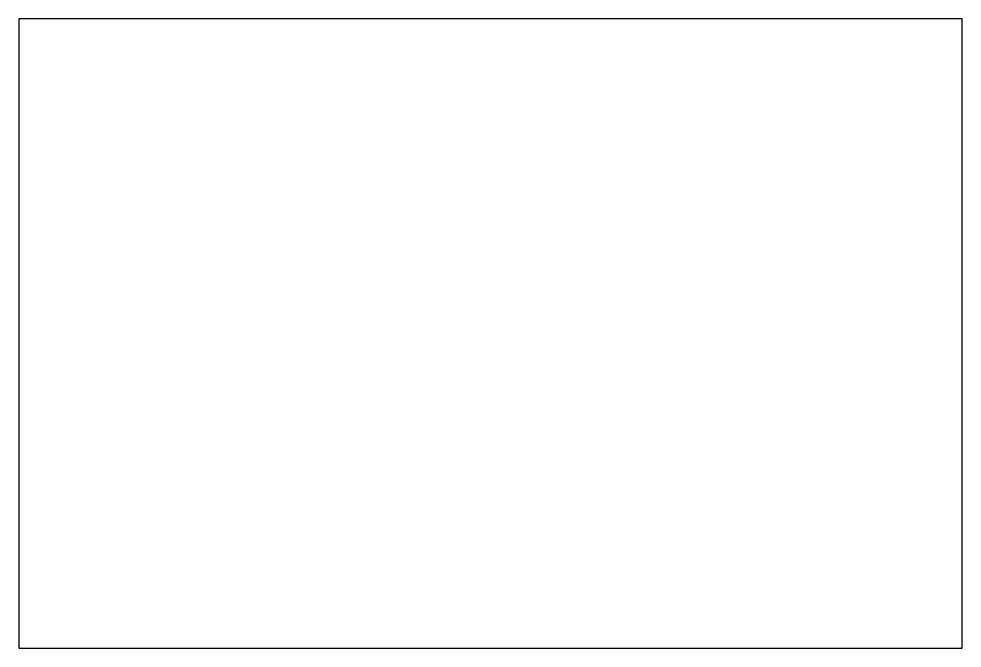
# Model space of a CAD drawing. Header units: millimetres. Extents: x 0 to 1200, y 0 to 800.
import ezdxf

# ---------------------------------------------------------------- set-up
doc = ezdxf.new("R2010")
doc.units = ezdxf.units.MM
doc.layers.add('CORTE', color=7, linetype='CONTINUOUS')

msp = doc.modelspace()

# ---------------------------------------------------------------- linework, layer by layer
at = {"layer": 'CORTE'}
for p, q in [((1200, 800), (0, 800)), ((0, 800), (0, 0)), ((1200, 0), (1200, 800)), ((0, 0), (1200, 0))]:
    msp.add_line(p, q, dxfattribs=at)

doc.saveas('drawing.dxf')
